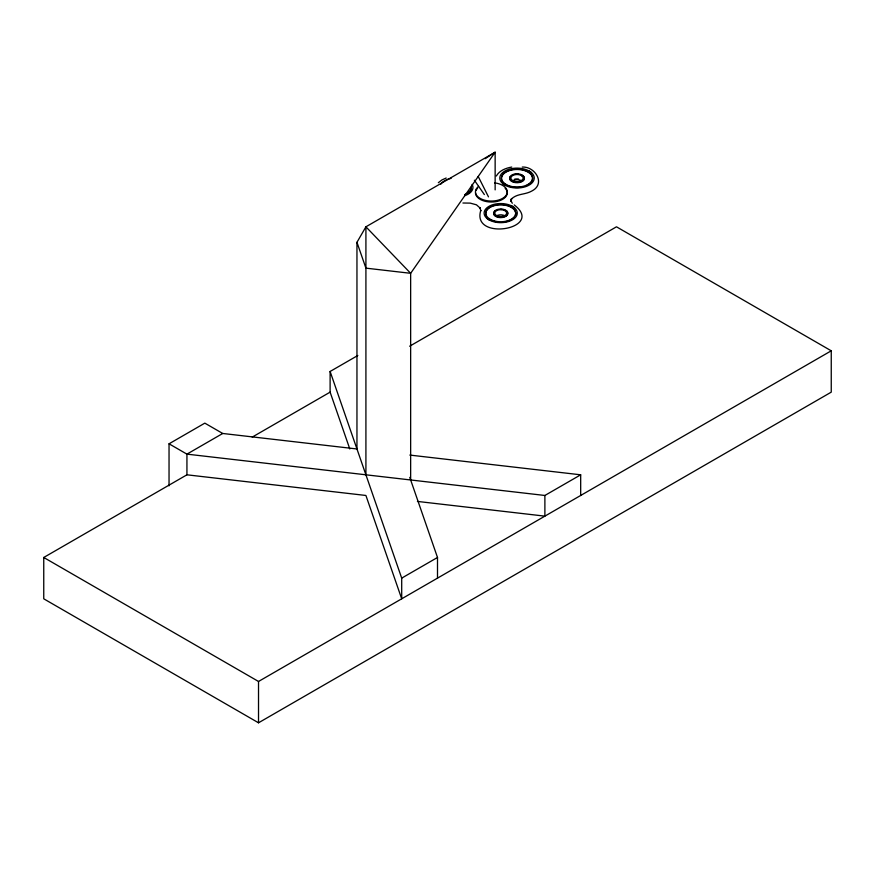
<?xml version="1.0" encoding="UTF-8"?>
<svg xmlns="http://www.w3.org/2000/svg" width="875" height="875" viewBox="0 0 875 875"><rect width="100%" height="100%" fill="white"/><g stroke="black" fill="none" stroke-linecap="round" stroke-linejoin="round"><path stroke-width="1.31" d="M169.039 485.822L169.039 443.811L204.827 423.139L222.731 433.475L356.956 448.973L356.956 242.309L365.914 226.811L495.141 152.195L495.141 189.875M496.344 176.006C499.417 170.505 505.827 168.088 511.744 167.059M438.331 182.711L441.995 179.889L446.206 178.019M485.166 158.703L495.141 152.195L410.648 273.306L410.648 479.97M222.731 433.475L186.933 454.136L169.039 443.811M349.803 448.973L330.116 392.142L330.116 371.47L357.831 355.48M409.642 346.227L616.481 226.811L831.25 350.809L831.25 392.142L258.519 722.805L43.75 598.806L43.75 557.473L186.933 474.808L365.914 495.469L401.702 598.806L401.702 578.134L330.116 371.47M252.23 437.106L330.116 392.142M401.702 578.134L437.5 557.473L409.762 477.389M186.933 474.808L186.933 454.136L544.884 495.469L580.683 474.808L580.683 495.469M43.75 557.473L258.519 681.472L831.25 350.809M462.919 203.011L470.225 203.12L476.459 204.805L480.397 208.305L480.102 207.747L480.725 210.93L480.823 210.273C470.881 241.872 545.759 228.867 514.183 204.914M409.839 455.077L580.683 474.808M417.43 501.419L544.884 516.141L544.884 495.469M522.277 167.059C535.303 166.37 545.967 183.838 531.858 191.002C524.923 194.972 517.464 193.32 511.558 198.877L511.984 198.494L510.88 199.762L511.12 199.161L511.131 201.48L511.033 200.823L512.302 203.263M528.423 170.614L531.377 172.583M522.145 181.223L521.084 180.523A6.147 3.555 0 0 0 512.411 180.83M502.655 183.542L505.597 185.5A17.216 9.942 0 0 0 533.881 180.042A17.216 9.942 0 0 0 511.558 168.634A17.216 9.942 0 0 0 505.597 185.5M511.7 205.942L514.533 207.823M505.652 216.344L504.634 215.666A5.917 3.413 0 0 0 496.289 215.961M486.894 218.378L489.727 220.259A16.57 9.559 0 0 0 516.95 215.009A16.57 9.559 0 0 0 495.469 204.028A16.57 9.559 0 0 0 489.727 220.259M474.37 180.206L484.367 194.589M478.209 176.466L488.48 196.864M356.956 242.309L365.914 268.144L410.648 273.306L365.914 226.811L365.914 474.808M437.5 557.473L437.5 578.134M258.519 681.472L258.519 722.805M472.095 184.417A16.57 9.559 0 0 1 464.669 195.727M440.814 184.177A16.57 9.559 0 0 1 451.139 178.369M505.148 188.267A15.903 9.177 0 0 1 495.491 201.72A15.903 9.177 0 0 1 475.486 192.861M476.022 190.477A15.903 9.177 0 0 1 477.608 188.267M503.891 209.847A7.098 4.102 0 0 1 507.314 215.02A7.098 4.102 0 0 1 498.695 217.448A7.098 4.102 0 0 1 493.762 212.702M494.364 211.684A7.098 4.102 0 0 1 495.403 210.798M500.281 209.42A7.098 4.102 0 0 1 502.13 209.497M514.117 217.383A14.984 8.652 0 0 1 511.93 219.253M511.022 219.789A14.984 8.652 0 0 1 505.466 221.725M496.453 221.812A14.984 8.652 0 0 1 494.025 221.255M492.877 220.894A14.984 8.652 0 0 1 488.983 218.892M486.5 216.256A14.984 8.652 0 0 1 499.811 204.881A14.984 8.652 0 0 1 515.397 215.25M471.341 186.922A14.984 8.652 0 0 1 464.647 194.666M471.341 187.338A14.984 8.652 0 0 1 467.6 193.594M521.905 175.284A7.383 4.255 0 0 1 522.944 181.005A7.383 4.255 0 0 1 513.155 182.098A7.383 4.255 0 0 1 510.409 176.575M514.675 174.431A7.383 4.255 0 0 1 518.492 174.3M502.239 181.322A15.575 8.991 0 0 1 510.814 170.231A15.575 8.991 0 0 1 530.698 174.191A15.575 8.991 0 0 1 525.602 185.97M520.647 187.217A15.575 8.991 0 0 1 502.731 182.055M514.675 179.145A7.383 4.255 0 0 1 518.492 179.014M494.55 182.875A15.914 9.188 0 0 1 506.319 195.005A15.914 9.188 0 0 1 483.831 199.97A15.914 9.188 0 0 1 478.57 186.408M529.998 173.097L527.341 171.325A15.575 8.991 0 0 0 506.8 171.27A15.575 8.991 0 0 0 504.022 183.017L506.691 184.789A15.575 8.991 0 0 0 527.22 184.844A15.575 8.991 0 0 0 529.998 173.097M523.163 175.711L521.905 174.869A7.383 4.255 0 0 0 512.17 174.847A7.383 4.255 0 0 0 510.858 180.403L512.116 181.245A7.383 4.255 0 0 0 521.85 181.278A7.383 4.255 0 0 0 523.163 175.711M522.145 176.105L521.084 175.405A6.147 3.555 0 0 0 512.98 175.383A6.147 3.555 0 0 0 511.886 180.02L512.936 180.72A6.147 3.555 0 0 0 521.041 180.742A6.147 3.555 0 0 0 522.145 176.105M513.209 208.327L510.65 206.631A14.984 8.652 0 0 0 490.886 206.566A14.984 8.652 0 0 0 488.217 217.875L490.777 219.581A14.984 8.652 0 0 0 510.541 219.636A14.984 8.652 0 0 0 513.209 208.327M506.636 210.842L505.422 210.033A7.098 4.102 0 0 0 496.059 210.011A7.098 4.102 0 0 0 494.791 215.359L496.005 216.169A7.098 4.102 0 0 0 505.367 216.202A7.098 4.102 0 0 0 506.636 210.842M505.652 211.214L504.634 210.547A5.917 3.413 0 0 0 496.836 210.525A5.917 3.413 0 0 0 495.775 214.988L496.792 215.655A5.917 3.413 0 0 0 504.591 215.677A5.917 3.413 0 0 0 505.652 211.214"/></g></svg>
